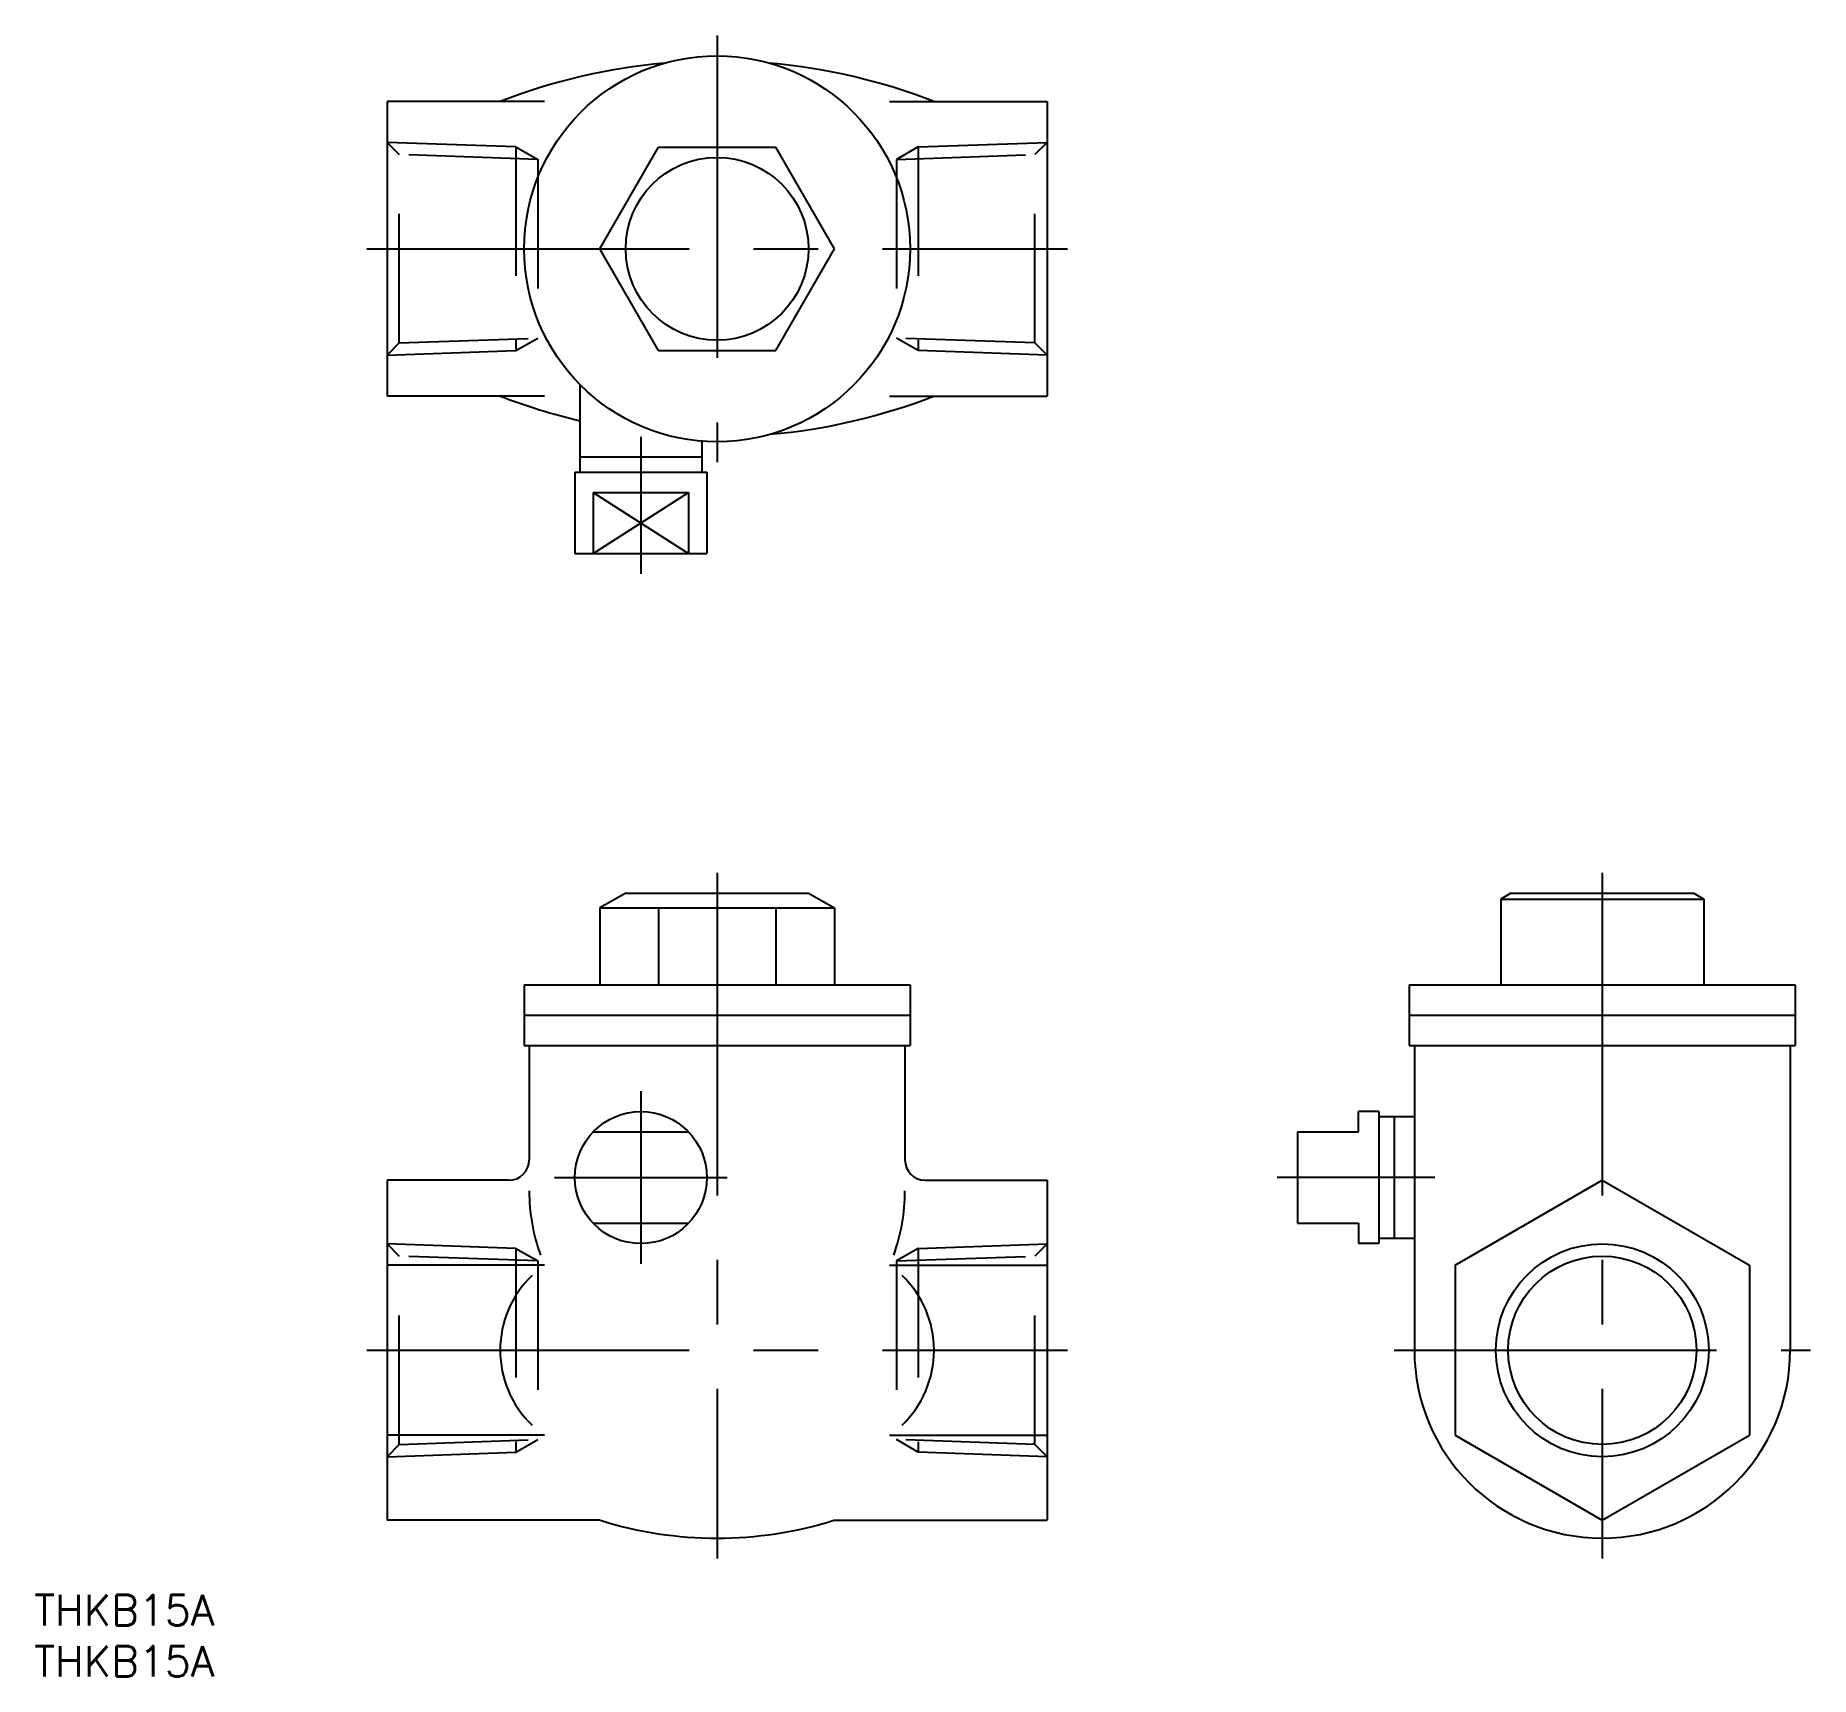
# Model space of a CAD drawing. Extents: x -154 to 21, y -32 to 129.
import ezdxf

# ---------------------------------------------------------------- set-up
doc = ezdxf.new("R2010")
doc.units = 0
doc.linetypes.add('CENTER', pattern=[50.8, 31.75, -6.35, 6.35, -6.35])
doc.linetypes.add('DASHED', pattern=[19.05, 12.7, -6.35])
doc.layers.get('0').update_dxf_attribs({"linetype": 'CONTINUOUS'})
doc.layers.add('CENTER', color=1, linetype='CENTER')
doc.styles.get("Standard").update_dxf_attribs({"font": 'txt.shx', "height": 3, "bigfont": 'bigfont.shx'})

msp = doc.modelspace()

# ---------------------------------------------------------------- linework, layer by layer
at = {"color": 7, "linetype": 'CONTINUOUS'}
for p, q in [((-119.66, 122.96), (-119.66, 93.96)), ((-104.15, 122.96), (-119.66, 122.96)), ((-70.17, 122.96), (-54.66, 122.96)), ((-54.66, 122.96), (-54.66, 93.96)), ((-98.71, 108.46), (-92.93, 118.46)), ((-92.93, 118.46), (-81.39, 118.46)), ((-75.61, 108.46), (-81.39, 118.46)), ((-119.66, 108.46), (-106.16, 108.46)), ((-92.93, 98.46), (-98.71, 108.46)), ((-81.39, 98.46), (-75.61, 108.46)), ((-68.16, 108.46), (-54.66, 108.46)), ((-92.93, 98.46), (-81.39, 98.46)), ((-100.66, 95.09), (-100.66, 86.46)), ((-104.15, 93.96), (-119.66, 93.96)), ((-70.17, 93.96), (-54.66, 93.96)), ((-88.66, 89.52), (-88.66, 86.46)), ((-100.66, 87.96), (-88.66, 87.96)), ((-101.16, 86.46), (-88.16, 86.46)), ((-101.16, 86.46), (-101.16, 78.46)), ((-88.16, 86.46), (-88.16, 78.46)), ((-99.35, 84.46), (-89.97, 84.46)), ((-99.35, 84.46), (-99.35, 78.46)), ((-89.97, 84.46), (-89.97, 78.46)), ((-101.16, 78.46), (-88.16, 78.46)), ((-96.16, 45), (-98.71, 43.56)), ((-96.16, 45), (-78.16, 45)), ((-78.16, 45), (-75.61, 43.56)), ((-9, 45), (-10, 44.42)), ((-10, 44.42), (10, 44.42)), ((-10, 44.42), (-10, 36)), ((-9, 45), (9, 45)), ((0, 44.42), (0, 36)), ((9, 45), (10, 44.42)), ((10, 44.42), (10, 36)), ((-98.71, 43.56), (-75.61, 43.56)), ((-98.71, 43.56), (-98.71, 36)), ((-92.93, 43.56), (-92.93, 36)), ((-81.39, 43.56), (-81.39, 36)), ((-75.61, 43.56), (-75.61, 36)), ((-106.16, 36), (-106.16, 30)), ((-106.16, 36), (-68.16, 36)), ((-68.16, 36), (-68.16, 30)), ((-19, 36), (-19, 30)), ((-19, 36), (19, 36)), ((19, 36), (19, 30)), ((-106.16, 33), (-68.16, 33)), ((-19, 33), (19, 33)), ((-106.16, 30), (-68.16, 30)), ((-105.66, 30), (-105.66, 18.74)), ((-68.66, 30), (-68.66, 18.74)), ((-19, 30), (19, 30)), ((-18.5, 30), (-18.5, 0)), ((18.5, 30), (18.5, 0)), ((-22, 23.5), (-24, 23.5)), ((-24, 21.5), (-24, 23.5)), ((-22, 23.5), (-22, 10.5)), ((-18.5, 23), (-22, 23)), ((-20.5, 23), (-20.5, 11)), ((-99.35, 21.5), (-89.97, 21.5)), ((-30, 21.5), (-24, 21.5)), ((-30, 21.5), (-30, 12.5)), ((-119.66, 16.74), (-119.66, -16.74)), ((-107.66, 16.74), (-119.66, 16.74)), ((-66.66, 16.74), (-54.66, 16.74)), ((-54.66, 16.74), (-54.66, -16.74)), ((-14.5, 8.37), (0, 16.74)), ((0, 16.74), (14.5, 8.37)), ((-99.35, 12.5), (-89.97, 12.5)), ((-30, 12.5), (-24, 12.5)), ((-24, 12.5), (-24, 10.5)), ((-22, 10.5), (-24, 10.5)), ((-18.5, 11), (-22, 11)), ((-104.15, 8.37), (-119.66, 8.37)), ((-70.17, 8.37), (-54.66, 8.37)), ((-14.5, 8.37), (-14.5, -8.37)), ((14.5, 8.37), (14.5, -8.37)), ((-104.15, -8.37), (-119.66, -8.37)), ((-70.17, -8.37), (-54.66, -8.37)), ((-14.5, -8.37), (0, -16.74)), ((0, -16.74), (14.5, -8.37)), ((-98.66, -16.74), (-119.66, -16.74)), ((-75.67, -16.74), (-54.66, -16.74))]:
    msp.add_line(p, q, dxfattribs=at)
at = {"color": 3, "linetype": 'DASHED'}
for p, q in [((-106.96, 118.5), (-119.66, 118.94)), ((-119.66, 118.94), (-118.46, 117.74)), ((-67.36, 118.5), (-54.66, 118.94)), ((-54.66, 118.94), (-55.87, 117.74)), ((-118.46, 99.19), (-118.46, 117.74)), ((-104.82, 117.26), (-118.46, 117.74)), ((-106.96, 118.5), (-106.96, 98.43)), ((-106.96, 118.5), (-104.82, 117.26)), ((-104.82, 117.26), (-104.82, 99.67)), ((-67.36, 118.5), (-69.5, 117.26)), ((-69.5, 117.26), (-55.87, 117.74)), ((-69.5, 117.26), (-69.5, 99.67)), ((-67.36, 118.5), (-67.36, 98.43)), ((-55.87, 99.19), (-55.87, 117.74)), ((-118.46, 99.19), (-104.82, 99.67)), ((-106.96, 98.43), (-104.82, 99.67)), ((-55.87, 99.19), (-69.5, 99.67)), ((-67.36, 98.43), (-69.5, 99.67)), ((-118.46, 99.19), (-119.66, 97.98)), ((-119.66, 97.98), (-106.96, 98.43)), ((-54.66, 97.98), (-67.36, 98.43)), ((-55.87, 99.19), (-54.66, 97.98)), ((-106.96, 10.03), (-119.66, 10.48)), ((-119.66, 10.48), (-118.46, 9.27)), ((-104.82, 8.8), (-118.46, 9.27)), ((-118.46, -9.27), (-118.46, 9.27)), ((-106.96, 10.03), (-106.96, -10.03)), ((-106.96, 10.03), (-104.82, 8.8)), ((-104.82, 8.8), (-104.82, -8.8)), ((-67.36, 10.03), (-69.5, 8.8)), ((-69.5, 8.8), (-55.87, 9.27)), ((-69.5, 8.8), (-69.5, -8.8)), ((-67.36, 10.03), (-54.66, 10.48)), ((-67.36, 10.03), (-67.36, -10.03)), ((-54.66, 10.48), (-55.87, 9.27)), ((-55.87, -9.27), (-55.87, 9.27)), ((-118.46, -9.27), (-119.66, -10.48)), ((-119.66, -10.48), (-106.96, -10.03)), ((-118.46, -9.27), (-104.82, -8.8)), ((-106.96, -10.03), (-104.82, -8.8)), ((-55.87, -9.27), (-69.5, -8.8)), ((-67.36, -10.03), (-69.5, -8.8)), ((-54.66, -10.48), (-67.36, -10.03)), ((-55.87, -9.27), (-54.66, -10.48))]:
    msp.add_line(p, q, dxfattribs=at)
at = {"color": 3, "linetype": 'CONTINUOUS'}
for p, q in [((-99.35, 78.46), (-89.97, 84.46)), ((-99.35, 84.46), (-89.97, 78.46))]:
    msp.add_line(p, q, dxfattribs=at)
at = {"color": 7, "linetype": 'CONTINUOUS'}
for centre, radius in [((-87.16, 108.46), 19), ((-87.16, 108.46), 9), ((-94.66, 17), 6.5), ((0, 0), 9.27)]:
    msp.add_circle(centre, radius, dxfattribs=at)
at = {"color": 3, "linetype": 'CONTINUOUS'}
msp.add_circle((0, 0), 10.48, dxfattribs=at)
at = {"color": 7, "linetype": 'CONTINUOUS'}
for centre, radius, start, end in [((-87.16, 67.96), 59, 95.0771, 111.2191), ((-87.16, 67.96), 59, 68.7809, 84.923), ((-87.16, 148.96), 59, 248.7809, 256.7728), ((-87.16, 148.96), 59, 275.077, 291.2191), ((-107.66, 18.74), 2, 270, 360), ((-66.66, 18.74), 2, 180, 270), ((-87.16, 15.69), 18.5, 180, 199.9755), ((-87.16, 15.69), 18.5, 340.0244, 360), ((-98.3, 0), 10.22, 133.81, 226.19), ((-76.02, 0), 10.22, 313.81, 46.19), ((0, 0), 18.5, 180, 360), ((-87.16, 19.98), 38.48, 252.6193, 287.3807)]:
    msp.add_arc(centre, radius, start, end, dxfattribs=at)
at = {"layer": 'CENTER', "color": 1, "linetype": 'CENTER'}
for p, q in [((-87.16, 129.46), (-87.16, 87.46)), ((-121.66, 108.46), (-52.66, 108.46)), ((-94.66, 89.96), (-94.66, 76.46)), ((-87.16, 47), (-87.16, -20.5)), ((0, 47), (0, -20.5)), ((-94.66, 25.5), (-94.66, 8.5)), ((-103.16, 17), (-86.16, 17)), ((-16.5, 17), (-32, 17)), ((-121.66, 0), (-52.66, 0)), ((-20.5, 0), (20.5, 0))]:
    msp.add_line(p, q, dxfattribs=at)

# ---------------------------------------------------------------- texts
at = {"color": 7, "linetype": 'CONTINUOUS'}
for p in [(-154.4, -27.09), (-154.4, -32.12)]:
    msp.add_text('THKB15A', height=3, dxfattribs=at).set_placement(p)

doc.saveas('drawing.dxf')
